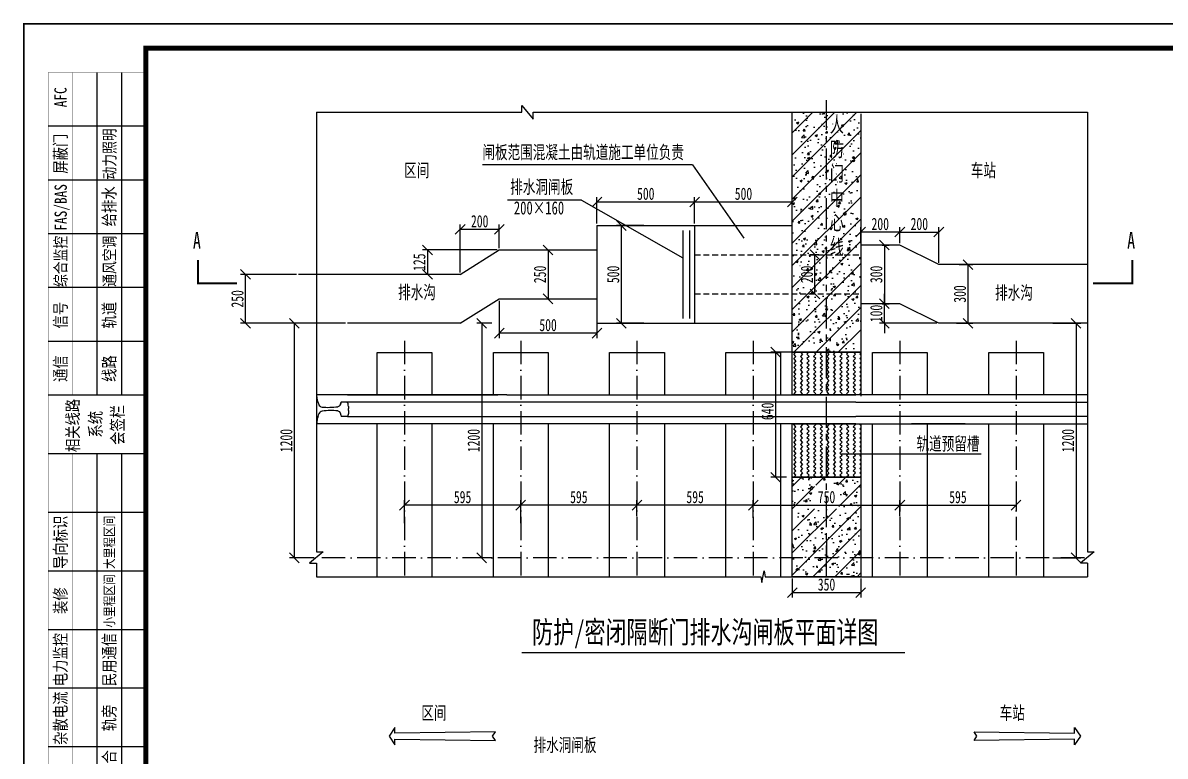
# Model space of a CAD drawing. Header units: inches. Extents: x 536665 to 586219, y -13730 to -6296.
# Drawn here: x 575710 to 581556, y -10047 to -6296 of the extents above; entities that cross this region are included whole.
import ezdxf
from ezdxf.enums import TextEntityAlignment as Align

# ---------------------------------------------------------------- set-up
doc = ezdxf.new("R2010")
doc.units = ezdxf.units.IN
doc.header["$MEASUREMENT"] = 0
doc.header["$PDSIZE"] = -20
for name, pattern in [('1104', [0.3, 0.2, -0.1]), ('ACAD_ISO10W100', [18, 12, -3, 0, -3]), ('CENTER', [50.8, 31.75, -6.35, 6.35, -6.35])]:
    doc.linetypes.add(name, pattern=pattern)
doc.layers.get('DEFPOINTS').update_dxf_attribs({"color": 250})
for name, color, linetype in [('2', 4, 'Continuous'), ('DIM_IDEN', 3, 'Continuous'), ('DIM_SYMB', 3, 'Continuous'), ('GesoftDrawFrameCountersignBlockLayer', 7, 'Continuous'), ('GesoftDrawFrameCountersignLayer', 7, 'Continuous'), ('GesoftDrawFrameFrameBlockLayer', 7, 'Continuous'), ('GesoftDrawFrameInLineLayer', 85, 'Continuous'), ('GesoftDrawFrameOutLineLayer', 180, 'Continuous'), ('GesoftDrawFrameTitleLayer', 7, 'Continuous'), ('PUB_TEXT', 7, 'Continuous'), ('尺寸标注', 7, 'Continuous'), ('标注', 7, 'Continuous'), ('道床', 6, 'Continuous'), ('道床钢筋', 5, 'Continuous'), ('钢轨', 7, 'Continuous')]:
    doc.layers.add(name, color=color, linetype=linetype)
doc.styles.add('HZ', font='SimSun.ttf', dxfattribs={"width": 0.7})
doc.styles.add('图标注', font='SimSun.ttf', dxfattribs={"width": 0.7})
doc.styles.add('宋体样式', font='SimSun.ttf', dxfattribs={"width": 0.8})
doc.styles.add('宋体样式宽度0.8', font='SimSun.ttf', dxfattribs={"width": 0.8})
doc.styles.add('条形码', font='BC_C39.FBC', dxfattribs={"height": 11})
doc.styles.add('钢筋符号', font='hz-g.shx', dxfattribs={"width": 0.7, "height": 75, "bigfont": '@extfont2.shx'})
doc.dimstyles.new('尺寸标注', dxfattribs={"dimtxt": 62.5, "dimasz": 50, "dimexe": 25, "dimexo": 10, "dimgap": 10, "dimtad": 1, "dimdec": 0, "dimzin": 0, "dimdsep": 46, "dimtxsty": 'HZ', "dimblk": 'OBLIQUE', "dimcen": 0.09, "dimclrt": 7, "dimazin": 2, "dimtfac": 1, "dimtdec": 0, "dimtix": 1, "dimtmove": 1, "dimatfit": 3, "dimfxl": 0, "dimtolj": 1, "dimtzin": 0, "dimarcsym": 0})
pattern_1 = [(0, (627963.281, -5268.755), (33.75, 11.25), [22.5, -4500000000]), (135, (627963.281, -5268.755), (0, 22.4999964), [15.9099, -31.8198]), (225, (627963.281, -5268.755), (2e-15, 22.4999964), [15.9099, -31.8198])]

# ---------------------------------------------------------------- blocks, each defined once
blk = doc.blocks.new('_OBLIQUE')
at = {"color": 0, "linetype": 'ByBlock'}
blk.add_line((-0.5, -0.5), (0.5, 0.5), dxfattribs=at)
blk = doc.blocks.new('*D55')
at = {"layer": 'DEFPOINTS', "color": 0, "transparency": 16777216}
for p in [(579998.3, -7366.4), (579998.3, -7433), (580198.3, -7433)]:
    blk.add_point(p, dxfattribs=at)
at = {"layer": '尺寸标注', "color": 0, "lineweight": -2, "transparency": 16777216}
for p, q in [((579998.3, -7423), (579998.3, -7341.4)), ((580198.3, -7423), (580198.3, -7341.4)), ((580198.3, -7366.4), (579998.3, -7366.4))]:
    blk.add_line(p, q, dxfattribs=at)
at = {"layer": '尺寸标注', "color": 0, "lineweight": -2, "transparency": 16777216, "xscale": 50, "yscale": 50, "zscale": 50, "rotation": 180}
blk.add_blockref('_OBLIQUE', (579998.3, -7366.4), dxfattribs=at)
at = {"layer": '尺寸标注', "color": 0, "lineweight": -2, "transparency": 16777216, "xscale": 50, "yscale": 50, "zscale": 50}
blk.add_blockref('_OBLIQUE', (580198.3, -7366.4), dxfattribs=at)
at = {"layer": '尺寸标注', "color": 7, "transparency": 16777216, "insert": (580098.3, -7325.1), "char_height": 62.5, "attachment_point": 5, "style": 'HZ'}
blk.add_mtext('\\A1;200', dxfattribs=at)
blk = doc.blocks.new('*D56')
at = {"layer": 'DEFPOINTS', "color": 0, "transparency": 16777216}
for p in [(579693.3, -7981), (579563, -8621), (579628.4, -8621)]:
    blk.add_point(p, dxfattribs=at)
at = {"layer": '尺寸标注', "color": 0, "lineweight": -2, "transparency": 16777216}
for p, q in [((579683.3, -7981), (579538, -7981)), ((579563, -7981), (579563, -8621)), ((579618.4, -8621), (579538, -8621))]:
    blk.add_line(p, q, dxfattribs=at)
at = {"layer": '尺寸标注', "color": 0, "lineweight": -2, "transparency": 16777216, "xscale": 50, "yscale": 50, "zscale": 50}
for p, rotation in [((579563, -7981), 90), ((579563, -8621), 270)]:
    blk.add_blockref('_OBLIQUE', p, dxfattribs=dict(at, rotation=rotation))
at = {"layer": '尺寸标注', "color": 7, "transparency": 16777216, "insert": (579521.7, -8283.7), "char_height": 62.5, "attachment_point": 5, "rotation": 90, "style": 'HZ'}
blk.add_mtext('\\A1;640', dxfattribs=at)
blk = doc.blocks.new('*D57')
at = {"layer": 'DEFPOINTS', "color": 0, "transparency": 16777216}
for p in [(580198.3, -8763.5), (579448.3, -8838.3), (580198.3, -8829.3)]:
    blk.add_point(p, dxfattribs=at)
at = {"layer": '尺寸标注', "color": 0, "lineweight": -2, "transparency": 16777216}
for p, q in [((579448.3, -8828.3), (579448.3, -8738.5)), ((579448.3, -8763.5), (580198.3, -8763.5)), ((580198.3, -8819.3), (580198.3, -8738.5))]:
    blk.add_line(p, q, dxfattribs=at)
at = {"layer": '尺寸标注', "color": 0, "lineweight": -2, "transparency": 16777216, "xscale": 50, "yscale": 50, "zscale": 50, "rotation": 180}
blk.add_blockref('_OBLIQUE', (579448.3, -8763.5), dxfattribs=at)
at = {"layer": '尺寸标注', "color": 0, "lineweight": -2, "transparency": 16777216, "xscale": 50, "yscale": 50, "zscale": 50}
blk.add_blockref('_OBLIQUE', (580198.3, -8763.5), dxfattribs=at)
at = {"layer": '尺寸标注', "color": 7, "transparency": 16777216, "insert": (579823.3, -8722.2), "char_height": 62.5, "attachment_point": 5, "style": 'HZ'}
blk.add_mtext('\\A1;750', dxfattribs=at)
blk = doc.blocks.new('*D58')
at = {"layer": 'DEFPOINTS', "color": 0, "transparency": 16777216}
for p in [(578853.3, -8763.5), (579448.3, -8805.7), (578853.3, -8830.3)]:
    blk.add_point(p, dxfattribs=at)
at = {"layer": '尺寸标注', "color": 0, "lineweight": -2, "transparency": 16777216}
for p, q in [((578853.3, -8820.3), (578853.3, -8738.5)), ((579448.3, -8763.5), (578853.3, -8763.5)), ((579448.3, -8795.7), (579448.3, -8738.5))]:
    blk.add_line(p, q, dxfattribs=at)
at = {"layer": '尺寸标注', "color": 0, "lineweight": -2, "transparency": 16777216, "xscale": 50, "yscale": 50, "zscale": 50, "rotation": 180}
blk.add_blockref('_OBLIQUE', (578853.3, -8763.5), dxfattribs=at)
at = {"layer": '尺寸标注', "color": 0, "lineweight": -2, "transparency": 16777216, "xscale": 50, "yscale": 50, "zscale": 50}
blk.add_blockref('_OBLIQUE', (579448.3, -8763.5), dxfattribs=at)
at = {"layer": '尺寸标注', "color": 7, "transparency": 16777216, "insert": (579150.8, -8722.2), "char_height": 62.5, "attachment_point": 5, "style": 'HZ'}
blk.add_mtext('\\A1;595', dxfattribs=at)
blk = doc.blocks.new('*D61')
at = {"layer": 'DEFPOINTS', "color": 0, "transparency": 16777216}
for p in [(577100, -7833), (577371.4, -7833), (577211.2, -9033)]:
    blk.add_point(p, dxfattribs=at)
at = {"layer": '尺寸标注', "color": 0, "lineweight": -2, "transparency": 16777216}
for p, q in [((577361.4, -7833), (577075, -7833)), ((577100, -9033), (577100, -7833)), ((577201.2, -9033), (577075, -9033))]:
    blk.add_line(p, q, dxfattribs=at)
at = {"layer": '尺寸标注', "color": 0, "lineweight": -2, "transparency": 16777216, "xscale": 50, "yscale": 50, "zscale": 50}
for p, rotation in [((577100, -7833), 90), ((577100, -9033), 270)]:
    blk.add_blockref('_OBLIQUE', p, dxfattribs=dict(at, rotation=rotation))
at = {"layer": '尺寸标注', "color": 7, "transparency": 16777216, "insert": (577058.7, -8433), "char_height": 62.5, "attachment_point": 5, "rotation": 90, "style": 'HZ'}
blk.add_mtext('\\A1;1200', dxfattribs=at)
blk = doc.blocks.new('*D62')
at = {"layer": 'DEFPOINTS', "color": 0, "transparency": 16777216}
for p in [(576850, -7583), (577121.4, -7583), (577371.4, -7833)]:
    blk.add_point(p, dxfattribs=at)
at = {"layer": '尺寸标注', "color": 0, "lineweight": -2, "transparency": 16777216}
for p, q in [((577111.4, -7583), (576825, -7583)), ((576850, -7833), (576850, -7583)), ((577361.4, -7833), (576825, -7833))]:
    blk.add_line(p, q, dxfattribs=at)
at = {"layer": '尺寸标注', "color": 0, "lineweight": -2, "transparency": 16777216, "xscale": 50, "yscale": 50, "zscale": 50}
for p, rotation in [((576850, -7583), 90), ((576850, -7833), 270)]:
    blk.add_blockref('_OBLIQUE', p, dxfattribs=dict(at, rotation=rotation))
at = {"layer": '尺寸标注', "color": 7, "transparency": 16777216, "insert": (576808.7, -7708), "char_height": 62.5, "attachment_point": 5, "rotation": 90, "style": 'HZ'}
blk.add_mtext('\\A1;250', dxfattribs=at)
blk = doc.blocks.new('*D50')
at = {"layer": 'DEFPOINTS', "color": 0, "transparency": 16777216}
for p in [(578898.3, -7333), (578772.9, -7833), (578898.3, -7833)]:
    blk.add_point(p, dxfattribs=at)
at = {"layer": '尺寸标注', "color": 0, "lineweight": -2, "transparency": 16777216}
for p, q in [((578888.3, -7333), (578747.9, -7333)), ((578772.9, -7333), (578772.9, -7833)), ((578888.3, -7833), (578747.9, -7833))]:
    blk.add_line(p, q, dxfattribs=at)
at = {"layer": '尺寸标注', "color": 0, "lineweight": -2, "transparency": 16777216, "xscale": 50, "yscale": 50, "zscale": 50}
for p, rotation in [((578772.9, -7333), 90), ((578772.9, -7833), 270)]:
    blk.add_blockref('_OBLIQUE', p, dxfattribs=dict(at, rotation=rotation))
at = {"layer": '尺寸标注', "color": 7, "transparency": 16777216, "insert": (578731.7, -7583), "char_height": 62.5, "attachment_point": 5, "rotation": 90, "style": 'HZ'}
blk.add_mtext('\\A1;500', dxfattribs=at)
blk = doc.blocks.new('*D51')
at = {"layer": 'DEFPOINTS', "color": 0, "transparency": 16777216}
for p in [(580492.6, -7533), (580477.8, -7833), (580547.3, -7833)]:
    blk.add_point(p, dxfattribs=at)
at = {"layer": '尺寸标注', "color": 0, "lineweight": -2, "transparency": 16777216}
for p, q in [((580502.6, -7533), (580572.3, -7533)), ((580547.3, -7533), (580547.3, -7833)), ((580487.8, -7833), (580572.3, -7833))]:
    blk.add_line(p, q, dxfattribs=at)
at = {"layer": '尺寸标注', "color": 0, "lineweight": -2, "transparency": 16777216, "xscale": 50, "yscale": 50, "zscale": 50}
for p, rotation in [((580547.3, -7533), 90), ((580547.3, -7833), 270)]:
    blk.add_blockref('_OBLIQUE', p, dxfattribs=dict(at, rotation=rotation))
at = {"layer": '尺寸标注', "color": 7, "transparency": 16777216, "insert": (580506, -7683), "char_height": 62.5, "attachment_point": 5, "rotation": 90, "style": 'HZ'}
blk.add_mtext('\\A1;300', dxfattribs=at)
blk = doc.blocks.new('*D52')
at = {"layer": 'DEFPOINTS', "color": 0, "transparency": 16777216}
for p in [(578258.3, -8763.5), (578258.3, -8830.3), (578853.3, -8830.3)]:
    blk.add_point(p, dxfattribs=at)
at = {"layer": '尺寸标注', "color": 0, "lineweight": -2, "transparency": 16777216}
for p, q in [((578258.3, -8820.3), (578258.3, -8738.5)), ((578853.3, -8763.5), (578258.3, -8763.5)), ((578853.3, -8820.3), (578853.3, -8738.5))]:
    blk.add_line(p, q, dxfattribs=at)
at = {"layer": '尺寸标注', "color": 0, "lineweight": -2, "transparency": 16777216, "xscale": 50, "yscale": 50, "zscale": 50, "rotation": 180}
blk.add_blockref('_OBLIQUE', (578258.3, -8763.5), dxfattribs=at)
at = {"layer": '尺寸标注', "color": 0, "lineweight": -2, "transparency": 16777216, "xscale": 50, "yscale": 50, "zscale": 50}
blk.add_blockref('_OBLIQUE', (578853.3, -8763.5), dxfattribs=at)
at = {"layer": '尺寸标注', "color": 7, "transparency": 16777216, "insert": (578555.8, -8722.2), "char_height": 62.5, "attachment_point": 5, "style": 'HZ'}
blk.add_mtext('\\A1;595', dxfattribs=at)
blk = doc.blocks.new('*D63')
at = {"layer": 'DEFPOINTS', "color": 0, "transparency": 16777216}
for p in [(579648.3, -9129.3), (579998.3, -9129.3), (579998.3, -9211)]:
    blk.add_point(p, dxfattribs=at)
at = {"layer": '尺寸标注', "color": 0, "lineweight": -2, "transparency": 16777216}
for p, q in [((579648.3, -9139.3), (579648.3, -9236)), ((579998.3, -9139.3), (579998.3, -9236)), ((579648.3, -9211), (579998.3, -9211))]:
    blk.add_line(p, q, dxfattribs=at)
at = {"layer": '尺寸标注', "color": 0, "lineweight": -2, "transparency": 16777216, "xscale": 50, "yscale": 50, "zscale": 50, "rotation": 180}
blk.add_blockref('_OBLIQUE', (579648.3, -9211), dxfattribs=at)
at = {"layer": '尺寸标注', "color": 0, "lineweight": -2, "transparency": 16777216, "xscale": 50, "yscale": 50, "zscale": 50}
blk.add_blockref('_OBLIQUE', (579998.3, -9211), dxfattribs=at)
at = {"layer": '尺寸标注', "color": 7, "transparency": 16777216, "insert": (579823.3, -9169.7), "char_height": 62.5, "attachment_point": 5, "style": 'HZ'}
blk.add_mtext('\\A1;350', dxfattribs=at)
blk = doc.blocks.new('*D53')
at = {"layer": 'DEFPOINTS', "color": 0, "transparency": 16777216}
for p in [(580198.3, -8673.9), (580793.3, -8673.9), (580793.3, -8763.5)]:
    blk.add_point(p, dxfattribs=at)
at = {"layer": '尺寸标注', "color": 0, "lineweight": -2, "transparency": 16777216}
for p, q in [((580198.3, -8683.9), (580198.3, -8788.5)), ((580793.3, -8683.9), (580793.3, -8788.5)), ((580198.3, -8763.5), (580793.3, -8763.5))]:
    blk.add_line(p, q, dxfattribs=at)
at = {"layer": '尺寸标注', "color": 0, "lineweight": -2, "transparency": 16777216, "xscale": 50, "yscale": 50, "zscale": 50, "rotation": 180}
blk.add_blockref('_OBLIQUE', (580198.3, -8763.5), dxfattribs=at)
at = {"layer": '尺寸标注', "color": 0, "lineweight": -2, "transparency": 16777216, "xscale": 50, "yscale": 50, "zscale": 50}
blk.add_blockref('_OBLIQUE', (580793.3, -8763.5), dxfattribs=at)
at = {"layer": '尺寸标注', "color": 7, "transparency": 16777216, "insert": (580495.8, -8722.2), "char_height": 62.5, "attachment_point": 5, "style": 'HZ'}
blk.add_mtext('\\A1;595', dxfattribs=at)
blk = doc.blocks.new('*D54')
at = {"layer": 'DEFPOINTS', "color": 0, "transparency": 16777216}
for p in [(579764.1, -7483), (579793.4, -7483), (579771.8, -7683)]:
    blk.add_point(p, dxfattribs=at)
at = {"layer": '尺寸标注', "color": 0, "lineweight": -2, "transparency": 16777216}
for p, q in [((579783.4, -7483), (579739.1, -7483)), ((579764.1, -7683), (579764.1, -7483)), ((579761.8, -7683), (579739.1, -7683))]:
    blk.add_line(p, q, dxfattribs=at)
at = {"layer": '尺寸标注', "color": 0, "lineweight": -2, "transparency": 16777216, "xscale": 50, "yscale": 50, "zscale": 50}
for p, rotation in [((579764.1, -7483), 90), ((579764.1, -7683), 270)]:
    blk.add_blockref('_OBLIQUE', p, dxfattribs=dict(at, rotation=rotation))
at = {"layer": '尺寸标注', "color": 7, "transparency": 16777216, "insert": (579722.9, -7583), "char_height": 62.5, "attachment_point": 5, "rotation": 90, "style": 'HZ'}
blk.add_mtext('\\A1;200', dxfattribs=at)
blk = doc.blocks.new('*D47')
at = {"layer": 'DEFPOINTS', "color": 0, "transparency": 16777216}
for p in [(579148.3, -7212), (578648.3, -7333), (579148.3, -7333)]:
    blk.add_point(p, dxfattribs=at)
at = {"layer": '尺寸标注', "color": 0, "lineweight": -2, "transparency": 16777216}
for p, q in [((578648.3, -7323), (578648.3, -7187)), ((579148.3, -7323), (579148.3, -7187)), ((578648.3, -7212), (579148.3, -7212))]:
    blk.add_line(p, q, dxfattribs=at)
at = {"layer": '尺寸标注', "color": 0, "lineweight": -2, "transparency": 16777216, "xscale": 50, "yscale": 50, "zscale": 50, "rotation": 180}
blk.add_blockref('_OBLIQUE', (578648.3, -7212), dxfattribs=at)
at = {"layer": '尺寸标注', "color": 0, "lineweight": -2, "transparency": 16777216, "xscale": 50, "yscale": 50, "zscale": 50}
blk.add_blockref('_OBLIQUE', (579148.3, -7212), dxfattribs=at)
at = {"layer": '尺寸标注', "color": 7, "transparency": 16777216, "insert": (578898.3, -7170.7), "char_height": 62.5, "attachment_point": 5, "style": 'HZ'}
blk.add_mtext('\\A1;500', dxfattribs=at)
blk = doc.blocks.new('*D48')
at = {"layer": 'DEFPOINTS', "color": 0, "transparency": 16777216}
for p in [(578120.5, -7833), (578059, -9033), (578120.5, -9033)]:
    blk.add_point(p, dxfattribs=at)
at = {"layer": '尺寸标注', "color": 0, "lineweight": -2, "transparency": 16777216}
for p, q in [((578110.5, -7833), (578034, -7833)), ((578059, -7833), (578059, -9033)), ((578110.5, -9033), (578034, -9033))]:
    blk.add_line(p, q, dxfattribs=at)
at = {"layer": '尺寸标注', "color": 0, "lineweight": -2, "transparency": 16777216, "xscale": 50, "yscale": 50, "zscale": 50}
for p, rotation in [((578059, -7833), 90), ((578059, -9033), 270)]:
    blk.add_blockref('_OBLIQUE', p, dxfattribs=dict(at, rotation=rotation))
at = {"layer": '尺寸标注', "color": 7, "transparency": 16777216, "insert": (578017.8, -8433), "char_height": 62.5, "attachment_point": 5, "rotation": 90, "style": 'HZ'}
blk.add_mtext('\\A1;1200', dxfattribs=at)
blk = doc.blocks.new('*D64')
at = {"layer": 'DEFPOINTS', "color": 0, "transparency": 16777216}
for p in [(580098.5, -7433), (580098.3, -7733), (580119.4, -7733)]:
    blk.add_point(p, dxfattribs=at)
at = {"layer": '尺寸标注', "color": 0, "lineweight": -2, "transparency": 16777216}
for p, q in [((580108.5, -7433), (580144.4, -7433)), ((580119.4, -7433), (580119.4, -7733)), ((580108.3, -7733), (580144.4, -7733))]:
    blk.add_line(p, q, dxfattribs=at)
at = {"layer": '尺寸标注', "color": 0, "lineweight": -2, "transparency": 16777216, "xscale": 50, "yscale": 50, "zscale": 50}
for p, rotation in [((580119.4, -7433), 90), ((580119.4, -7733), 270)]:
    blk.add_blockref('_OBLIQUE', p, dxfattribs=dict(at, rotation=rotation))
at = {"layer": '尺寸标注', "color": 7, "transparency": 16777216, "insert": (580078.1, -7583), "char_height": 62.5, "attachment_point": 5, "rotation": 90, "style": 'HZ'}
blk.add_mtext('\\A1;300', dxfattribs=at)
blk = doc.blocks.new('*D65')
at = {"layer": 'DEFPOINTS', "color": 0, "transparency": 16777216}
for p in [(580398.3, -7366.4), (580198.3, -7433), (580398.3, -7533)]:
    blk.add_point(p, dxfattribs=at)
at = {"layer": '尺寸标注', "color": 0, "lineweight": -2, "transparency": 16777216}
for p, q in [((580198.3, -7423), (580198.3, -7341.4)), ((580398.3, -7523), (580398.3, -7341.4)), ((580198.3, -7366.4), (580398.3, -7366.4))]:
    blk.add_line(p, q, dxfattribs=at)
at = {"layer": '尺寸标注', "color": 0, "lineweight": -2, "transparency": 16777216, "xscale": 50, "yscale": 50, "zscale": 50, "rotation": 180}
blk.add_blockref('_OBLIQUE', (580198.3, -7366.4), dxfattribs=at)
at = {"layer": '尺寸标注', "color": 0, "lineweight": -2, "transparency": 16777216, "xscale": 50, "yscale": 50, "zscale": 50}
blk.add_blockref('_OBLIQUE', (580398.3, -7366.4), dxfattribs=at)
at = {"layer": '尺寸标注', "color": 7, "transparency": 16777216, "insert": (580298.3, -7325.1), "char_height": 62.5, "attachment_point": 5, "style": 'HZ'}
blk.add_mtext('\\A1;200', dxfattribs=at)
blk = doc.blocks.new('*D66')
at = {"layer": 'DEFPOINTS', "color": 0, "transparency": 16777216}
for p in [(580971.3, -7833), (580971.3, -9033), (581100.5, -9033)]:
    blk.add_point(p, dxfattribs=at)
at = {"layer": '尺寸标注', "color": 0, "lineweight": -2, "transparency": 16777216}
for p, q in [((580981.3, -7833), (581125.5, -7833)), ((581100.5, -7833), (581100.5, -9033)), ((580981.3, -9033), (581125.5, -9033))]:
    blk.add_line(p, q, dxfattribs=at)
at = {"layer": '尺寸标注', "color": 0, "lineweight": -2, "transparency": 16777216, "xscale": 50, "yscale": 50, "zscale": 50}
for p, rotation in [((581100.5, -7833), 90), ((581100.5, -9033), 270)]:
    blk.add_blockref('_OBLIQUE', p, dxfattribs=dict(at, rotation=rotation))
at = {"layer": '尺寸标注', "color": 7, "transparency": 16777216, "insert": (581059.3, -8433), "char_height": 62.5, "attachment_point": 5, "rotation": 90, "style": 'HZ'}
blk.add_mtext('\\A1;1200', dxfattribs=at)
blk = doc.blocks.new('*D67')
at = {"layer": 'DEFPOINTS', "color": 0, "transparency": 16777216}
for p in [(578398.3, -7458), (578398.3, -7708), (578398.3, -7708)]:
    blk.add_point(p, dxfattribs=at)
at = {"layer": '尺寸标注', "color": 0, "lineweight": -2, "transparency": 16777216}
for p, q in [((578398.3, -7458), (578398.3, -7708)), ((578408.3, -7458), (578423.3, -7458)), ((578408.3, -7708), (578423.3, -7708))]:
    blk.add_line(p, q, dxfattribs=at)
at = {"layer": '尺寸标注', "color": 0, "lineweight": -2, "transparency": 16777216, "xscale": 50, "yscale": 50, "zscale": 50}
for p, rotation in [((578398.3, -7458), 90), ((578398.3, -7708), 270)]:
    blk.add_blockref('_OBLIQUE', p, dxfattribs=dict(at, rotation=rotation))
at = {"layer": '尺寸标注', "color": 7, "transparency": 16777216, "insert": (578357, -7583), "char_height": 62.5, "attachment_point": 5, "rotation": 90, "style": 'HZ'}
blk.add_mtext('\\A1;250', dxfattribs=at)
blk = doc.blocks.new('*D68')
at = {"layer": 'DEFPOINTS', "color": 0, "transparency": 16777216}
for p in [(578148.3, -7708), (578648.3, -7708), (578148.3, -7883.5)]:
    blk.add_point(p, dxfattribs=at)
at = {"layer": '尺寸标注', "color": 0, "lineweight": -2, "transparency": 16777216}
for p, q in [((578148.3, -7718), (578148.3, -7908.5)), ((578648.3, -7718), (578648.3, -7908.5)), ((578648.3, -7883.5), (578148.3, -7883.5))]:
    blk.add_line(p, q, dxfattribs=at)
at = {"layer": '尺寸标注', "color": 0, "lineweight": -2, "transparency": 16777216, "xscale": 50, "yscale": 50, "zscale": 50, "rotation": 180}
blk.add_blockref('_OBLIQUE', (578148.3, -7883.5), dxfattribs=at)
at = {"layer": '尺寸标注', "color": 0, "lineweight": -2, "transparency": 16777216, "xscale": 50, "yscale": 50, "zscale": 50}
blk.add_blockref('_OBLIQUE', (578648.3, -7883.5), dxfattribs=at)
at = {"layer": '尺寸标注', "color": 7, "transparency": 16777216, "insert": (578398.3, -7842.3), "char_height": 62.5, "attachment_point": 5, "style": 'HZ'}
blk.add_mtext('\\A1;500', dxfattribs=at)
blk = doc.blocks.new('*D69')
at = {"layer": 'DEFPOINTS', "color": 0, "transparency": 16777216}
for p in [(577948.3, -7352.7), (578148.3, -7458), (577948.3, -7583)]:
    blk.add_point(p, dxfattribs=at)
at = {"layer": '尺寸标注', "color": 0, "lineweight": -2, "transparency": 16777216}
for p, q in [((577948.3, -7573), (577948.3, -7327.7)), ((578148.3, -7352.7), (577948.3, -7352.7)), ((578148.3, -7448), (578148.3, -7327.7))]:
    blk.add_line(p, q, dxfattribs=at)
at = {"layer": '尺寸标注', "color": 0, "lineweight": -2, "transparency": 16777216, "xscale": 50, "yscale": 50, "zscale": 50, "rotation": 180}
blk.add_blockref('_OBLIQUE', (577948.3, -7352.7), dxfattribs=at)
at = {"layer": '尺寸标注', "color": 0, "lineweight": -2, "transparency": 16777216, "xscale": 50, "yscale": 50, "zscale": 50}
blk.add_blockref('_OBLIQUE', (578148.3, -7352.7), dxfattribs=at)
at = {"layer": '尺寸标注', "color": 7, "transparency": 16777216, "insert": (578048.3, -7311.4), "char_height": 62.5, "attachment_point": 5, "style": 'HZ'}
blk.add_mtext('\\A1;200', dxfattribs=at)
blk = doc.blocks.new('*D46')
at = {"layer": 'DEFPOINTS', "color": 0, "transparency": 16777216}
for p in [(578148.3, -7458), (577781, -7583), (577948.3, -7583)]:
    blk.add_point(p, dxfattribs=at)
at = {"layer": '尺寸标注', "color": 0, "lineweight": -2, "transparency": 16777216}
for p, q in [((578138.3, -7458), (577756, -7458)), ((577781, -7458), (577781, -7583)), ((577938.3, -7583), (577756, -7583))]:
    blk.add_line(p, q, dxfattribs=at)
at = {"layer": '尺寸标注', "color": 0, "lineweight": -2, "transparency": 16777216, "xscale": 50, "yscale": 50, "zscale": 50}
for p, rotation in [((577781, -7458), 90), ((577781, -7583), 270)]:
    blk.add_blockref('_OBLIQUE', p, dxfattribs=dict(at, rotation=rotation))
at = {"layer": '尺寸标注', "color": 7, "transparency": 16777216, "insert": (577739.7, -7520.5), "char_height": 62.5, "attachment_point": 5, "rotation": 90, "style": 'HZ'}
blk.add_mtext('\\A1;125', dxfattribs=at)
blk = doc.blocks.new('*D70')
at = {"layer": 'DEFPOINTS', "color": 0, "transparency": 16777216}
for p in [(580119.4, -7733), (580198.3, -7733), (580398.3, -7833)]:
    blk.add_point(p, dxfattribs=at)
at = {"layer": '尺寸标注', "color": 0, "lineweight": -2, "transparency": 16777216}
for p, q in [((580119.4, -7733), (580119.4, -7683)), ((580188.3, -7733), (580094.4, -7733)), ((580119.4, -7833), (580119.4, -7733)), ((580388.3, -7833), (580094.4, -7833)), ((580119.4, -7833), (580119.4, -7883))]:
    blk.add_line(p, q, dxfattribs=at)
at = {"layer": '尺寸标注', "color": 0, "lineweight": -2, "transparency": 16777216, "xscale": 50, "yscale": 50, "zscale": 50}
for p, rotation in [((580119.4, -7733), 270), ((580119.4, -7833), 90)]:
    blk.add_blockref('_OBLIQUE', p, dxfattribs=dict(at, rotation=rotation))
at = {"layer": '尺寸标注', "color": 7, "transparency": 16777216, "insert": (580078.1, -7783), "char_height": 62.5, "attachment_point": 5, "rotation": 90, "style": 'HZ'}
blk.add_mtext('\\A1;100', dxfattribs=at)
blk = doc.blocks.new('*D75')
at = {"layer": 'DEFPOINTS', "color": 0, "transparency": 16777216}
for p in [(577663.3, -8763.5), (577663.3, -8866.3), (578258.3, -8866.3)]:
    blk.add_point(p, dxfattribs=at)
at = {"layer": '尺寸标注', "color": 0, "lineweight": -2, "transparency": 16777216}
for p, q in [((577663.3, -8856.3), (577663.3, -8738.5)), ((578258.3, -8763.5), (577663.3, -8763.5)), ((578258.3, -8856.3), (578258.3, -8738.5))]:
    blk.add_line(p, q, dxfattribs=at)
at = {"layer": '尺寸标注', "color": 0, "lineweight": -2, "transparency": 16777216, "xscale": 50, "yscale": 50, "zscale": 50, "rotation": 180}
blk.add_blockref('_OBLIQUE', (577663.3, -8763.5), dxfattribs=at)
at = {"layer": '尺寸标注', "color": 0, "lineweight": -2, "transparency": 16777216, "xscale": 50, "yscale": 50, "zscale": 50}
blk.add_blockref('_OBLIQUE', (578258.3, -8763.5), dxfattribs=at)
at = {"layer": '尺寸标注', "color": 7, "transparency": 16777216, "insert": (577960.8, -8722.2), "char_height": 62.5, "attachment_point": 5, "style": 'HZ'}
blk.add_mtext('\\A1;595', dxfattribs=at)
blk = doc.blocks.new('杭州4号线二期会签定义_2e1cf7a908f61d0b50dc33cccab90907')
at = {"layer": 'GesoftDrawFrameCountersignLayer', "color": 7}
for p, q in [((0, 271), (-20, 271)), ((0, 260), (-20, 260)), ((0, 249), (-20, 249)), ((0, 238), (-20, 238)), ((0, 227), (-20, 227)), ((0, 216), (-20, 216)), ((0, 204), (-20, 204)), ((0, 192), (-20, 192)), ((0, 180), (-20, 180)), ((0, 168), (-20, 168)), ((0, 156), (-20, 156)), ((0, 144), (-20, 144))]:
    blk.add_line(p, q, dxfattribs=at)
for points in [[(0, 285), (0, 0)], [(-10, 282), (-10, 216)], [(-5, 282), (-5, 216)], [(-10, 204), (-10, 0)], [(-5, 204), (-5, 0)]]:
    blk.add_lwpolyline(points, dxfattribs=at)
at = {"layer": 'GesoftDrawFrameCountersignLayer', "color": 7, "const_width": 0.1}
for points in [[(0, 282), (-20, 282)], [(-20, 282), (-20, 0)], [(-15, 282), (-15, 216)], [(-15, 204), (-15, 0)]]:
    blk.add_lwpolyline(points, dxfattribs=at)
at = {"layer": 'GesoftDrawFrameCountersignLayer', "color": 7, "style": '宋体样式宽度0.8', "width": 0.8}
for s, height, p in [('AFC', 2.5, (-16.23, 274.9)), ('屏蔽门', 2.5, (-16.23, 261.3)), ('动力照明', 2.4, (-6.23, 260.11)), ('FAS/BAS', 2.5, (-16.18, 249.65)), ('给排水', 2.5, (-6.23, 250.53)), ('综合监控', 2.4, (-16.23, 238.11)), ('通风空调', 2.4, (-6.23, 238.15)), ('信号', 2.5, (-16.23, 229.63)), ('轨道', 2.5, (-6.23, 229.63)), ('通信', 2.5, (-16.23, 218.69)), ('线路', 2.5, (-6.23, 218.69)), ('相关线路', 2.5, (-13.71, 204.33)), ('会签栏', 2.5, (-4.54, 205.81)), ('系统', 2.5, (-9.05, 207.31)), ('导向标识', 2.5, (-16.23, 180.42)), ('大里程区间', 2, (-6.48, 180.42)), ('小里程区间', 2, (-6.48, 168.42)), ('装修', 2.5, (-16.23, 171.23)), ('电力监控', 2.5, (-16.23, 156.42)), ('民用通信', 2.5, (-6.23, 156.42)), ('杂散电流', 2.5, (-16.23, 144.42)), ('轨旁', 2.5, (-6.23, 147.23)), ('管线综合', 2.5, (-6.23, 132.42))]:
    blk.add_text(s, height=height, rotation=90, dxfattribs=at).set_placement(p)
blk = doc.blocks.new('0_d99ac5e330684673bdd85ff840ac973b')
at = {"layer": 'GesoftDrawFrameInLineLayer', "color": 0, "const_width": 1}
blk.add_lwpolyline([(0, 0), (0, 287), (-390, 287), (-390, 0), (0, 0)], dxfattribs=at)
at = {"layer": 'GesoftDrawFrameOutLineLayer', "color": 0, "const_width": 0.35}
blk.add_lwpolyline([(5, -5), (5, 292), (-415, 292), (-415, -5), (5, -5)], dxfattribs=at)
blk = doc.blocks.new('GESOFT00000000NEW_049a35bf7f0736cc4250df00ece10f93_d99ac5e330684673bdd85ff840ac973b_2e1cf7a908f61d0b50dc33cccab90907')
at = {"layer": 'GesoftDrawFrameCountersignBlockLayer'}
blk.add_blockref('杭州4号线二期会签定义_2e1cf7a908f61d0b50dc33cccab90907', (-390, 0), dxfattribs=at)
at = {"layer": 'GesoftDrawFrameFrameBlockLayer'}
blk.add_blockref('0_d99ac5e330684673bdd85ff840ac973b', (0, 0), dxfattribs=at)
at = {"layer": 'GesoftDrawFrameTitleLayer', "color": 7, "style": '条形码', "width": 2}
blk.add_attdef('BARCODE', (-2.8, 60.5), '', height=6, rotation=90, dxfattribs=at)
at = {"layer": 'GesoftDrawFrameTitleLayer', "style": '宋体样式'}
for tag, height, width, p in [('GCMC0', 3.6, 0.8, (-40, 43.4)), ('SHEJI', 2.5, 0.8, (-154, 35.2)), ('SHEJI2', 2.5, 0.8, (-137.76, 35.27)), ('SJJD', 2.5, 0.8, (-14, 34.4)), ('JIAOHE', 2.5, 0.8, (-154, 28.8)), ('JIAOHE2', 2.5, 0.8, (-137.61, 28.83)), ('VERSION0', 2.5, 0.8, (-14, 26.4)), ('ZTSD', 2.5, 0.8, (-190, 24)), ('ZYFZR1', 2.5, 0.8, (-154, 22.4)), ('ZYFZR2', 2.5, 0.8, (-137.76, 22.24)), ('CEMING', 4, 0.7, (-84, 22.59)), ('BILI', 2.5, 0.8, (-14, 18.4)), ('XMFZR1', 2.5, 0.8, (-154, 16)), ('XMFZR2', 2.5, 0.8, (-137.98, 16.22)), ('DOCNAME0', 3.5, 0.9, (-84, 13.27)), ('SENHE', 2.5, 0.8, (-154, 9.6)), ('SENHE2', 2.5, 0.8, (-137.41, 9.52)), ('DOCNAME2', 3.5, 0.9, (-84, 9.42)), ('RIQI', 2.5, 0.8, (-14, 10.4)), ('XTSD', 2.5, 0.8, (-190, 4.8)), ('SENDING2', 2.5, 0.8, (-137.41, 3.81)), ('PAGENUMBER', 2.5, 0.8, (-31.78, 3.83)), ('PAGECOUNT', 2.5, 0.8, (-10.8, 3.83)), ('SENDING', 2.5, 0.8, (-154, 3.2)), ('TUHAO', 2.5, 0.8, (-91.5, 3.2)), ('PROJECTNO', 2.5, 0.8, (-47.5, 3.2))]:
    blk.add_attdef(tag, text='', height=height, dxfattribs=dict(at, width=width)).set_placement(p, align=Align.MIDDLE_CENTER)
blk.add_attdef('PIANMING', text='', height=4, dxfattribs=at).set_placement((-84, 31.09), align=Align.MIDDLE_CENTER)
blk = doc.blocks.new('*D78')
at = {"layer": 'DEFPOINTS', "color": 0, "transparency": 16777216}
for p in [(579648.3, -7212), (579148.3, -7333), (579648.3, -7333)]:
    blk.add_point(p, dxfattribs=at)
at = {"layer": '尺寸标注', "color": 0, "lineweight": -2, "transparency": 16777216}
for p, q in [((579148.3, -7323), (579148.3, -7187)), ((579648.3, -7323), (579648.3, -7187)), ((579148.3, -7212), (579648.3, -7212))]:
    blk.add_line(p, q, dxfattribs=at)
at = {"layer": '尺寸标注', "color": 0, "lineweight": -2, "transparency": 16777216, "xscale": 50, "yscale": 50, "zscale": 50, "rotation": 180}
blk.add_blockref('_OBLIQUE', (579148.3, -7212), dxfattribs=at)
at = {"layer": '尺寸标注', "color": 0, "lineweight": -2, "transparency": 16777216, "xscale": 50, "yscale": 50, "zscale": 50}
blk.add_blockref('_OBLIQUE', (579648.3, -7212), dxfattribs=at)
at = {"layer": '尺寸标注', "color": 7, "transparency": 16777216, "insert": (579398.3, -7170.7), "char_height": 62.5, "attachment_point": 5, "style": 'HZ'}
blk.add_mtext('\\A1;500', dxfattribs=at)

msp = doc.modelspace()

# ---------------------------------------------------------------- hatches: boundary and pattern name
at = {"layer": '尺寸标注'}
h = msp.add_hatch(dxfattribs=at)
h.set_pattern_fill('钢筋混凝土', color=0, scale=80, style=0)
h.set_pattern_definition([(45, (627963.28, -5268.755), (-56.56854, 56.56854), []), (50, (627963.28, -5268.755), (114.76163, -10.04035), [12, -132]), (355, (627963.28, -5268.76), (-22.20018, 120.35076), [9.6, -105.6]), (100.4514, (627972.84, -5269.59), (92.56147, 110.31029), [10.1984, -112.18272]), (46.1842, (627963.28, -5236.76), (170.75854, -26.48303), [18, -198]), (96.6356, (627977.51, -5238.96), (149.546, 155.85885), [15.2977, -168.2741]), (351.1842, (627963.28, -5236.76), (149.5459, 155.859), [14.4, -158.4]), (21, (627979.28, -5244.755), (95.50512, -64.41903), [12, -132]), (326, (627979.28, -5244.76), (38.9305, 116.024), [9.6, -105.6]), (71.4514, (627987.24, -5250.12), (134.43557, 51.60486), [10.1984, -112.18272]), (37.5, (627963.28, -5268.755), (1.945577, 53.263017), [0.8, -104.32, 0.8, -107.2, 0.8, -106]), (7.5, (627963.28, -5268.755), (42.091126, 63.105874), [0.8, -61.12, 0.8, -101.92, 0.8, -40.4]), (327.5, (627927.6, -5268.755), (85.41159, -3.60878), [0.8, -40, 0.8, -124.8, 0.8, -165.6]), (317.5, (627911.6, -5268.755), (93.30979, 16.0168), [0.8, -52, 0.8, -82.88, 0.8, -117.6])])
h.paths.add_polyline_path([(579998.3, -6753.8), (579648.3, -6753.8), (579648.3, -7483), (579998.3, -7483)], flags=16)
h.paths.add_polyline_path([(579998.3, -6753.8), (579648.3, -6753.8), (579648.3, -7483), (579998.3, -7483)], flags=17)
h.paths.add_polyline_path([(579998.3, -6753.8), (579648.3, -6753.8), (579648.3, -7981), (579998.3, -7981)])
h.paths.add_polyline_path([(579998.3, -8621), (579823.3, -8621), (579823.3, -9033), (579998.3, -9033)])
h.paths.add_polyline_path([(579823.3, -8621), (579648.3, -8621), (579648.3, -9033), (579823.3, -9033), (579823.3, -8935.2)])
h.paths.add_polyline_path([(579823.3, -9033), (579743.2, -9033), (579648.3, -9033), (579648.3, -9129.3), (579823.3, -9129.3)])
h.paths.add_polyline_path([(579998.3, -9033), (579823.3, -9033), (579823.3, -9129.3), (579998.3, -9129.3)])
h.paths.add_polyline_path([(579810.2, -7579.5), (579930.2, -7579.5), (579930.2, -6756.1), (579810.2, -6756.1)], flags=16)
h.paths.add_polyline_path([(579761.1, -8781.6), (579885.7, -8781.6), (579885.7, -8661.5), (579761.1, -8661.5)])
h.paths.add_polyline_path([(579810.2, -7579.5), (579930.2, -7579.5), (579930.2, -6756.1), (579810.2, -6756.1)], flags=16)
h = msp.add_hatch(dxfattribs=at)
h.set_pattern_fill('条板栏杆', color=0, scale=10)
h.set_pattern_definition(pattern_1)
h.paths.add_polyline_path([(579648.3, -7981), (579998.3, -7981), (579998.3, -8198.2), (579648.3, -8198.2)])
h = msp.add_hatch(dxfattribs=at)
h.set_pattern_fill('条板栏杆', color=0, scale=10)
h.set_pattern_definition(pattern_1)
h.paths.add_polyline_path([(579648.3, -8348.2), (579998.3, -8348.2), (579998.3, -8621), (579648.3, -8621)])

# ---------------------------------------------------------------- linework, layer by layer
at = {"color": 4, "linetype": 'ByBlock', "lineweight": 30}
for p, q in [((579648.3, -8198.2), (579648.3, -6753.8)), ((579998.3, -6760.8), (579998.3, -8205.2)), ((578648.3, -7333), (578648.3, -7833)), ((578648.3, -7333), (579148.3, -7333)), ((579088, -7358), (579088, -7808)), ((579121.9, -7358), (579121.9, -7808)), ((579148.3, -7333), (579648.3, -7333)), ((579148.3, -7333), (579148.3, -7833)), ((577948.3, -7583), (578148.3, -7458)), ((578148.3, -7458), (578648.3, -7458)), ((580198.7, -7433), (579998.3, -7433)), ((580398.3, -7533), (580198.3, -7433)), ((581158.3, -7533), (580398.3, -7533)), ((577948.3, -7583), (577121.4, -7583)), ((577948.3, -7833), (578148.3, -7708)), ((578148.3, -7708), (578648.3, -7708)), ((580198.3, -7733), (579998.3, -7733)), ((580398.3, -7833), (580198.3, -7733)), ((577948.3, -7833), (577371.4, -7833)), ((578648.3, -7833), (579148.3, -7833)), ((579148.3, -7833), (579648.3, -7833)), ((581158.3, -7833), (580398.3, -7833)), ((579648.3, -9129.3), (579648.3, -8348.2)), ((579998.3, -8348.2), (579998.3, -9129.3))]:
    msp.add_line(p, q, dxfattribs=at)
at = {"color": 2}
for p, q in [((579137.4, -7022.2), (578063.5, -7022.2)), ((579137.4, -7022.2), (579399.8, -7398.3)), ((578569.5, -7202.5), (578189.9, -7202.5)), ((578569.5, -7202.5), (579088, -7498.8))]:
    msp.add_line(p, q, dxfattribs=at)
at = {"color": 0, "linetype": '1104', "lineweight": 30, "ltscale": 150}
for p, q in [((579148.3, -7483), (579998.3, -7483)), ((579148.3, -7683), (579998.3, -7683))]:
    msp.add_line(p, q, dxfattribs=at)
at = {"color": 2, "linetype": 'ByBlock', "lineweight": 30}
for p, q in [((579973.3, -7981), (579673.3, -7981)), ((579973.3, -8621), (579673.3, -8621))]:
    msp.add_line(p, q, dxfattribs=at)
at = {"color": 4, "linetype": 'ByBlock', "lineweight": 30}
for points in [[(577523.3, -8198.2), (577523.3, -7983), (577803.3, -7983), (577803.3, -8198.2)], [(578118.3, -8198.2), (578118.3, -7983), (578398.3, -7983), (578398.3, -8198.2)], [(578713.3, -8198.2), (578713.3, -7983), (578993.3, -7983), (578993.3, -8198.2)], [(579308.3, -8198.2), (579308.3, -7983), (579588.3, -7983), (579588.3, -8198.2)], [(580058.3, -8198.2), (580058.3, -7983), (580338.3, -7983), (580338.3, -8198.2)], [(580653.3, -8198.2), (580653.3, -7983), (580933.3, -7983), (580933.3, -8198.2)], [(577523.3, -9129.3), (577523.3, -8348.2)], [(577803.3, -8348.2), (577803.3, -9129.3)], [(578118.3, -9129.3), (578118.3, -8348.2)], [(578398.3, -8348.2), (578398.3, -9129.3)], [(578713.3, -9129.3), (578713.3, -8348.2)], [(578993.3, -8348.2), (578993.3, -9129.3)], [(579308.3, -9129.3), (579308.3, -8348.2)], [(579588.3, -8348.2), (579588.3, -9129.3)], [(580058.3, -9129.3), (580058.3, -8348.2)], [(580338.3, -8348.2), (580338.3, -9129.3)], [(580653.3, -9129.3), (580653.3, -8348.2)], [(580933.3, -8348.2), (580933.3, -9129.3)]]:
    msp.add_lwpolyline(points, dxfattribs=at)
at = {"layer": '2'}
msp.add_line((580224.3, -9518.3), (578264.6, -9518.3), dxfattribs=at)
at = {"layer": 'DIM_IDEN'}
msp.add_line((580613.9, -8502.8), (579899.4, -8502.8), dxfattribs=at)
at = {"layer": 'DIM_SYMB', "const_width": 10}
for points in [[(576606.6, -7508.8), (576606.6, -7628.8), (576806.6, -7628.8)], [(581187.6, -7628.8), (581387.6, -7628.8), (581387.6, -7508.8)]]:
    msp.add_lwpolyline(points, dxfattribs=at)
at = {"layer": '尺寸标注', "color": 6, "linetype": 'ACAD_ISO10W100', "ltscale": 10}
for p, q in [((577663.3, -7922.3), (577663.3, -9129.3)), ((578258.3, -7922.3), (578258.3, -9129.3)), ((578853.3, -7922.3), (578853.3, -9129.3)), ((579448.3, -7922.3), (579448.3, -9129.3)), ((580198.3, -7922.3), (580198.3, -9129.3)), ((580793.3, -7922.3), (580793.3, -9129.3)), ((581142.7, -9033), (577211.2, -9033))]:
    msp.add_line(p, q, dxfattribs=at)
at = {"layer": '尺寸标注', "color": 0}
msp.add_line((579998.3, -7981), (579673.3, -7981), dxfattribs=at)
for points in [[(579648.3, -7981), (579998.3, -7981), (579998.3, -8198.2), (579648.3, -8198.2)], [(579648.3, -8348.2), (579998.3, -8348.2), (579998.3, -8621), (579648.3, -8621)], [(579648.3, -8621), (579998.3, -8621), (579998.3, -9129.3), (579648.3, -9129.3)]]:
    msp.add_lwpolyline(points, close=True, dxfattribs=at)
for points in [[(577212.9, -9129.3), (579487.6, -9129.3), (579493, -9159.5), (579503.6, -9099.2), (579508.9, -9129.3), (581158.3, -9129.3)], [(577584.4, -9945.2), (577614.4, -9990.2), (577614.4, -9960.2), (578129.3, -9967.7), (578114.3, -9945.2), (578129.3, -9922.7), (577614.4, -9930.2), (577614.4, -9900.2), (577584.4, -9945.2)], [(581123, -9945.2), (581093, -9990.2), (581093, -9960.2), (580578.2, -9967.7), (580593.2, -9945.2), (580578.2, -9922.7), (581093, -9930.2), (581093, -9900.2), (581123, -9945.2)]]:
    msp.add_lwpolyline(points, dxfattribs=at)
at = {"layer": '标注', "color": 2, "linetype": 'ByBlock'}
for p in [(579725, -7981), (579725.6, -7981)]:
    msp.add_line(p, (579725.6, -7981.3), dxfattribs=at)
at = {"layer": '道床', "color": 2, "linetype": 'ByBlock'}
msp.add_line((579823.3, -8935.2), (579823.3, -9033), dxfattribs=at)
at = {"layer": '道床钢筋', "color": 2, "linetype": 'ByBlock'}
msp.add_line((581158.3, -7295.1), (581158.3, -7414.8), dxfattribs=at)
at = {"layer": '钢轨', "color": 2, "linetype": 'CENTER', "ltscale": 5}
msp.add_line((579823.3, -9129.3), (579823.3, -6691.1), dxfattribs=at)
at = {"layer": '钢轨', "color": 2}
for p, q in [((581158.3, -6753.8), (581158.3, -9002.5)), ((577212.9, -8198.2), (577215.6, -8218.5)), ((578186.7, -8198.2), (577212.9, -8198.2)), ((577219.7, -8235.3), (577224.6, -8248.7)), ((577334.7, -8252.3), (577339.7, -8236.2)), ((577339.7, -8236.2), (577334.7, -8252.3)), ((579973.3, -8236.2), (577339.7, -8236.2)), ((577371.4, -8198.2), (578140.5, -8198.2)), ((578186.7, -8198.2), (578781.7, -8198.2)), ((578781.7, -8198.2), (579390.5, -8198.2)), ((579390.5, -8198.2), (579973.3, -8198.2)), ((580040.5, -8198.2), (579973.3, -8198.2)), ((579973.3, -8236.2), (581158.3, -8236.2)), ((580621.3, -8198.2), (580040.5, -8198.2)), ((581158.3, -8198.2), (580621.3, -8198.2)), ((577221.4, -8309.9), (577225.6, -8296.2)), ((577329.2, -8257.3), (577321.8, -8259.9)), ((577322.3, -8280.8), (577329.4, -8283.7)), ((577334.7, -8252.3), (577329.2, -8257.3)), ((577329.4, -8283.7), (577333.5, -8290.8)), ((577333.5, -8290.8), (577337.3, -8303.1)), ((577376.2, -8295.3), (577373.7, -8305.3)), ((577376.8, -8288.4), (577376.2, -8295.3)), ((577377.3, -8278.9), (577376.8, -8288.4)), ((577376.9, -8259.1), (577377.3, -8269)), ((577215.3, -8346), (577213, -8348.2)), ((578224.5, -8348.2), (577213, -8348.2)), ((577216.5, -8343.4), (577215.3, -8346)), ((577216.5, -8343.4), (577218.8, -8318.2)), ((577337.3, -8303.1), (577339.3, -8310.2)), ((577371.4, -8310.2), (577339.3, -8310.2)), ((577340.6, -8310.2), (577340.6, -8310.2)), ((577373.7, -8305.3), (577371.4, -8310.2)), ((577371.4, -8310.2), (579973.3, -8310.2)), ((578819.5, -8348.2), (578224.5, -8348.2)), ((579496.7, -8348.2), (578819.5, -8348.2)), ((579973.3, -8348.2), (579496.7, -8348.2)), ((581158.3, -8310.2), (579973.3, -8310.2)), ((579973.3, -8348.2), (580146.7, -8348.2)), ((580146.7, -8348.2), (580659.5, -8348.2)), ((580533.3, -8348.2), (580258.4, -8348.2)), ((580659.5, -8348.2), (581158.3, -8348.2)), ((581193.3, -9002.5), (581123.3, -9060.4)), ((581158.3, -9002.5), (581193.3, -9002.5)), ((581158.3, -9060.4), (581123.3, -9060.4)), ((581158.3, -9060.4), (581158.3, -9129.3))]:
    msp.add_line(p, q, dxfattribs=at)
for points in [[(577212.9, -6753.8), (578006.1, -6753.8), (578263.4, -6753.8), (578263.4, -6718.8), (578321.3, -6788.8), (578321.3, -6753.8), (581158.3, -6753.8)], [(577212.9, -6753.8), (577212.9, -9002.6), (577247.9, -9002.6), (577177.9, -9060.4), (577212.9, -9060.4), (577212.9, -9129.3)]]:
    msp.add_lwpolyline(points, dxfattribs=at)
for centre, radius, start, end in [((577255.3, -8217.7), 39.7, 181.0309, 206.26886), ((577362.3, -8247.8), 12.9, 17.52453, 64.43629), ((577243.2, -8242), 19.8, 199.71508, 265.60011), ((577244.6, -8302.1), 19.8, 96.91129, 162.79632), ((577272.2, -7866), 397, 265.59955, 277.18158), ((577289.9, -8676.5), 397, 85.32982, 96.91185), ((577297.6, -8263.4), 79.4, 3.14388, 14.23353), ((577079.6, -8275.4), 297.7, 359.32665, 1.23688), ((577257.7, -8325.9), 39.7, 156.24254, 168.8262)]:
    msp.add_arc(centre, radius, start, end, dxfattribs=at)

# ---------------------------------------------------------------- block references
at = {"layer": '尺寸标注', "color": 0, "xscale": 25, "yscale": 25, "zscale": 25}
msp.add_blockref('GESOFT00000000NEW_049a35bf7f0736cc4250df00ece10f93_d99ac5e330684673bdd85ff840ac973b_2e1cf7a908f61d0b50dc33cccab90907', (586089.8, -13600.4), dxfattribs=at)

# ---------------------------------------------------------------- texts
at = {"layer": 'PUB_TEXT', "style": '图标注', "width": 0.7}
for s, height, p in [('闸板范围混凝土由轨道施工单位负责', 67.518, (578062.1, -6991.5)), ('区间', 67.52, (577661.6, -7084.1)), ('车站', 67.52, (580561.9, -7084.1)), ('排水洞闸板', 67.52, (578204.4, -7169)), ('200×160', 67.52, (578223.3, -7276.4)), ('A', 85, (576580.9, -7451.3)), ('A', 85, (581361.9, -7451.3)), ('排水沟', 67.52, (577630.6, -7707.6)), ('排水沟', 67.52, (580686, -7710.4)), ('轨道预留槽', 67.52, (580283.9, -8482.8)), ('区间', 67.52, (577749.5, -9859.7)), ('车站', 67.52, (580709.2, -9859.7)), ('排水洞闸板', 67.52, (578323.9, -10024.1))]:
    msp.add_text(s, height=height, dxfattribs=at).set_placement(p)
at = {"layer": '尺寸标注', "color": 0, "lineweight": 5, "ltscale": 0.5, "style": 'HZ', "width": 0.7}
msp.add_text('防护/密闭隔断门排水沟闸板平面详图', height=112.5, rotation=360, dxfattribs=at).set_placement((578316.5, -9469.2))
at = {"layer": '尺寸标注', "color": 0, "insert": (579840.3, -6780.3), "char_height": 75, "attachment_point": 1, "style": '钢筋符号'}
msp.add_mtext_dynamic_manual_height_columns('{\\fSimSun|b0|i0|c134|p2;人防门中心线}', width=75, gutter_width=375, heights=[0], dxfattribs=at)

# ---------------------------------------------------------------- dimensions: what is measured, and where the dimension line sits
at = {"layer": '尺寸标注', "color": 0}
for base, p1, p2, override, picture, middle in [((579148.3, -7212), (578648.3, -7333), (579148.3, -7333), {"dimfxl": 2.5, "dimarcsym": 2}, '*D47', (578898.3, -7170.7)), ((579648.3, -7212), (579148.3, -7333), (579648.3, -7333), {"dimfxl": 250, "dimarcsym": 1}, '*D78', (579398.3, -7170.7)), ((577948.3, -7352.7), (578148.3, -7458), (577948.3, -7583), {"dimfxl": 2.5, "dimarcsym": 2}, '*D69', (578048.3, -7311.4)), ((579998.3, -7366.4), (580198.3, -7433), (579998.3, -7433), {"dimfxl": 3, "dimarcsym": 2}, '*D55', (580098.3, -7325.1)), ((580398.3, -7366.4), (580198.3, -7433), (580398.3, -7533), {"dimfxl": 2.5, "dimarcsym": 2}, '*D65', (580298.3, -7325.1)), ((578148.3, -7883.5), (578648.3, -7708), (578148.3, -7708), {"dimfxl": 2.5, "dimarcsym": 2}, '*D68', (578398.3, -7842.3)), ((577663.3, -8763.5), (578258.3, -8866.3), (577663.3, -8866.3), {"dimfxl": 2.5, "dimarcsym": 2}, '*D75', (577960.8, -8722.2)), ((578258.3, -8763.5), (578853.3, -8830.3), (578258.3, -8830.3), {"dimfxl": 3, "dimarcsym": 2}, '*D52', (578555.8, -8722.2)), ((578853.3, -8763.5), (579448.3, -8805.7), (578853.3, -8830.3), {"dimfxl": 3, "dimarcsym": 2}, '*D58', (579150.8, -8722.2)), ((580198.3, -8763.5), (579448.3, -8838.3), (580198.3, -8829.3), {"dimfxl": 3, "dimarcsym": 2}, '*D57', (579823.3, -8722.2)), ((580793.3, -8763.5), (580198.3, -8673.9), (580793.3, -8673.9), {"dimfxl": 3, "dimarcsym": 2}, '*D53', (580495.8, -8722.2)), ((579998.3, -9211), (579648.3, -9129.3), (579998.3, -9129.3), {"dimfxl": 3, "dimarcsym": 2}, '*D63', (579823.3, -9169.7))]:
    dim = msp.add_linear_dim(base=base, p1=p1, p2=p2, dimstyle='尺寸标注', override=override, dxfattribs=at)
    dim.commit()
    dim.dimension.update_dxf_attribs({"geometry": picture, "text_midpoint": middle})
for base, p1, p2, override, picture, middle in [((578772.9, -7833), (578898.3, -7333), (578898.3, -7833), {"dimfxl": 3, "dimarcsym": 2}, '*D50', (578731.7, -7583)), ((580119.4, -7733), (580098.5, -7433), (580098.3, -7733), {"dimfxl": 2.5, "dimarcsym": 2}, '*D64', (580078.1, -7583)), ((577781, -7583), (578148.3, -7458), (577948.3, -7583), {"dimfxl": 2.5, "dimarcsym": 2}, '*D46', (577739.7, -7520.5)), ((578398.3, -7708), (578398.3, -7458), (578398.3, -7708), {"dimfxl": 2.5, "dimarcsym": 2}, '*D67', (578357, -7583)), ((579764.1, -7483), (579771.8, -7683), (579793.4, -7483), {"dimfxl": 3, "dimarcsym": 2}, '*D54', (579722.9, -7583)), ((580547.3, -7833), (580492.6, -7533), (580477.8, -7833), {"dimfxl": 3, "dimarcsym": 2}, '*D51', (580506, -7683)), ((576850, -7583), (577371.4, -7833), (577121.4, -7583), {"dimfxl": 3, "dimarcsym": 2}, '*D62', (576808.7, -7708)), ((580119.4, -7733), (580398.3, -7833), (580198.3, -7733), {"dimfxl": 2.5, "dimarcsym": 2}, '*D70', (580078.1, -7783)), ((577100, -7833), (577211.2, -9033), (577371.4, -7833), {"dimfxl": 3, "dimarcsym": 2}, '*D61', (577058.7, -8433)), ((578059, -9033), (578120.5, -7833), (578120.5, -9033), {"dimfxl": 2.5, "dimarcsym": 2}, '*D48', (578017.8, -8433)), ((581100.5, -9033), (580971.3, -7833), (580971.3, -9033), {"dimfxl": 2.5, "dimarcsym": 2}, '*D66', (581059.3, -8433))]:
    dim = msp.add_linear_dim(base=base, p1=p1, p2=p2, angle=90, dimstyle='尺寸标注', override=override, dxfattribs=at)
    dim.commit()
    dim.dimension.update_dxf_attribs({"geometry": picture, "text_midpoint": middle})
dim = msp.add_linear_dim(base=(579563, -8621), p1=(579693.3, -7981), p2=(579628.4, -8621), angle=90, dimstyle='尺寸标注', override={"dimfxl": 3, "dimarcsym": 2}, dxfattribs=at)
dim.commit()
dim.dimension.update_dxf_attribs({"geometry": '*D56', "text_midpoint": (579563, -8283.7), "dimtype": 160})

doc.saveas('drawing.dxf')
